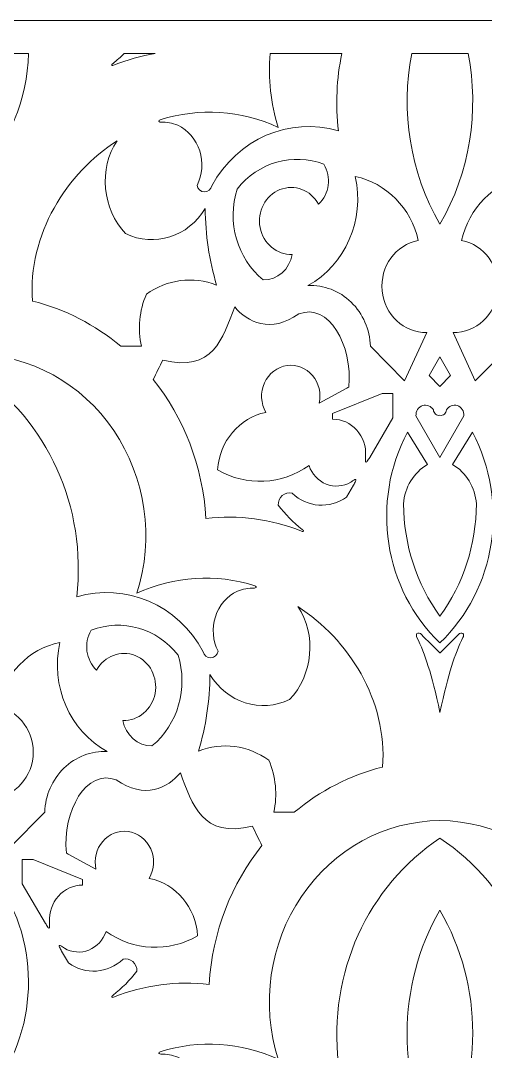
# Model space of a CAD drawing. Header units: centimetres. Extents: x -28.8 to 28.7, y -22.5 to 22.5.
# Drawn here: x 0.8 to 10.65, y 0.65 to 22.5 of the extents above; entities that cross this region are included whole.
import ezdxf

# ---------------------------------------------------------------- set-up
doc = ezdxf.new("R2010")
doc.units = ezdxf.units.CM
doc.header["$MEASUREMENT"] = 0
doc.layers.add('Livello 1', color=7, linetype='Continuous')

msp = doc.modelspace()

# ---------------------------------------------------------------- linework, layer by layer
at = {"layer": 'Livello 1', "color": 2, "lineweight": 9}
msp.add_lwpolyline([(-28.75001, -22.5), (28.74999, -22.5), (28.74999, 22.5), (-28.75001, 22.5), (-28.75001, -22.5)], close=True, dxfattribs=at)
at = {"layer": 'Livello 1', "color": 242, "lineweight": 9}
for points, knots in [([(0.96157, 21.79998), (0.96157, 21.79998), (0.58998, 21.79998), (0.58998, 21.79998), (0.58998, 21.79998), (0.52656, 21.05766), (0.26517, 20.34692), (-0.16689, 19.75188), (-0.16689, 19.75188), (-0.59896, 20.34692), (-0.86035, 21.05766), (-0.92376, 21.79998), (-0.92376, 21.79998), (-0.92376, 21.79998), (-1.29536, 21.79998), (-1.29536, 21.79998), (-1.29536, 21.79998), (-1.27642, 20.8284), (-0.88769, 19.87632), (-0.16689, 19.18837), (-0.16689, 19.18837), (0.5539, 19.87632), (0.94264, 20.82841), (0.96157, 21.79998)], [0, 0, 0, 0, 0.14285714, 0.14285714, 0.14285714, 0.14285714, 0.28571429, 0.28571429, 0.28571429, 0.28571429, 0.42857143, 0.42857143, 0.42857143, 0.42857143, 0.57142857, 0.57142857, 0.57142857, 0.57142857, 0.71428571, 0.71428571, 0.71428571, 0.71428571, 1, 1, 1, 1]), ([(3.65038, 21.79999), (3.65038, 21.79999), (2.98899, 21.79998), (2.98899, 21.79998), (2.98899, 21.79998), (2.91452, 21.72689), (2.83633, 21.65799), (2.75472, 21.59361), (2.75472, 21.59361), (2.7451, 21.58592), (2.73652, 21.57958), (2.72937, 21.56629), (2.72937, 21.56629), (2.72706, 21.56194), (2.72488, 21.55682), (2.72703, 21.554), (2.72703, 21.554), (2.72802, 21.55268), (2.73003, 21.55186), (2.732, 21.55127), (2.732, 21.55127), (2.74432, 21.54747), (2.75585, 21.55173), (2.76683, 21.55604), (2.76683, 21.55604), (3.05344, 21.67013), (3.34961, 21.75169), (3.65038, 21.79999)], [0, 0, 0, 0, 0.125, 0.125, 0.125, 0.125, 0.25, 0.25, 0.25, 0.25, 0.375, 0.375, 0.375, 0.375, 0.5, 0.5, 0.5, 0.5, 0.625, 0.625, 0.625, 0.625, 0.75, 0.75, 0.75, 0.75, 1, 1, 1, 1]), ([(7.60229, 21.8), (7.60229, 21.8), (6.0826, 21.79999), (6.0826, 21.79999), (6.0826, 21.79999), (6.03789, 21.27929), (6.09353, 20.74749), (6.25431, 20.23773), (6.25431, 20.23773), (5.46598, 20.60257), (4.58046, 20.65929), (3.75615, 20.3978), (3.75615, 20.3978), (3.74559, 20.3945), (3.73442, 20.38865), (3.72902, 20.37789), (3.72902, 20.37789), (3.72731, 20.37449), (3.72615, 20.37059), (3.72687, 20.36711), (3.72687, 20.36711), (3.72757, 20.36358), (3.73016, 20.36045), (3.73306, 20.35802), (3.73306, 20.35802), (3.74194, 20.35053), (3.7537, 20.3495), (3.76454, 20.34923), (3.76454, 20.34923), (3.88771, 20.34863), (4.00996, 20.32676), (4.12645, 20.28447), (4.12645, 20.28447), (4.34588, 20.17813), (4.51411, 19.98099), (4.59146, 19.73949), (4.59146, 19.73949), (4.66883, 19.49795), (4.64849, 19.23346), (4.53521, 19.00832), (4.53521, 19.00832), (4.54948, 18.92953), (4.6138, 18.87188), (4.68973, 18.8698), (4.68973, 18.8698), (4.76568, 18.86773), (4.83271, 18.92178), (4.85085, 18.99966), (4.85085, 18.99966), (5.38495, 19.99224), (6.49164, 20.47168), (7.53197, 20.16121), (7.53197, 20.16121), (7.46706, 20.71746), (7.49359, 21.27059), (7.60229, 21.8)], [0, 0, 0, 0, 0.06666667, 0.06666667, 0.06666667, 0.06666667, 0.13333333, 0.13333333, 0.13333333, 0.13333333, 0.2, 0.2, 0.2, 0.2, 0.26666667, 0.26666667, 0.26666667, 0.26666667, 0.33333333, 0.33333333, 0.33333333, 0.33333333, 0.4, 0.4, 0.4, 0.4, 0.46666667, 0.46666667, 0.46666667, 0.46666667, 0.53333333, 0.53333333, 0.53333333, 0.53333333, 0.6, 0.6, 0.6, 0.6, 0.66666667, 0.66666667, 0.66666667, 0.66666667, 0.73333333, 0.73333333, 0.73333333, 0.73333333, 0.8, 0.8, 0.8, 0.8, 0.86666667, 0.86666667, 0.86666667, 0.86666667, 1, 1, 1, 1]), ([(10.28089, 21.79999), (10.28089, 21.79999), (9.08517, 21.79999), (9.08517, 21.79999), (9.08517, 21.79999), (8.84687, 20.57936), (9.04618, 19.2856), (9.68305, 18.1872), (9.68305, 18.1872), (10.3199, 19.28561), (10.51919, 20.57935), (10.28089, 21.79999)], [0, 0, 0, 0, 0.25, 0.25, 0.25, 0.25, 0.5, 0.5, 0.5, 0.5, 1, 1, 1, 1]), ([(4.95013, 16.89183), (4.79308, 17.41748), (4.71135, 17.96496), (4.70763, 18.51614), (4.70763, 18.51614), (4.34988, 17.91822), (3.62893, 17.69121), (3.01946, 17.98455), (3.01946, 17.98455), (2.53013, 18.49794), (2.43686, 19.36709), (2.84395, 19.95516), (2.84395, 19.95516), (1.77424, 19.27497), (0.9421, 17.96159), (1.04782, 16.55584), (1.04782, 16.55584), (1.74096, 16.38311), (2.37797, 16.05072), (2.92043, 15.59599), (2.92043, 15.59599), (2.92043, 15.59599), (3.3548, 15.59679), (3.3548, 15.59679), (3.3548, 15.59679), (3.27383, 15.96674), (3.31121, 16.35457), (3.46112, 16.6997), (3.46112, 16.6997), (3.89776, 17.01724), (4.45393, 17.08897), (4.95013, 16.89183)], [0, 0, 0, 0, 0.11111111, 0.11111111, 0.11111111, 0.11111111, 0.22222222, 0.22222222, 0.22222222, 0.22222222, 0.33333333, 0.33333333, 0.33333333, 0.33333333, 0.44444444, 0.44444444, 0.44444444, 0.44444444, 0.55555556, 0.55555556, 0.55555556, 0.55555556, 0.66666667, 0.66666667, 0.66666667, 0.66666667, 0.77777778, 0.77777778, 0.77777778, 0.77777778, 1, 1, 1, 1]), ([(5.93589, 17.0043), (5.3847, 17.45806), (5.16392, 18.22926), (5.38475, 18.92947), (5.38475, 18.92947), (5.83054, 19.49788), (6.56705, 19.70814), (7.22334, 19.45439), (7.22334, 19.45439), (7.38711, 19.18204), (7.33913, 18.8244), (7.11022, 18.61078), (7.11022, 18.61078), (6.94482, 18.91094), (6.59807, 19.04065), (6.29064, 18.91738), (6.29064, 18.91738), (5.98321, 18.79409), (5.80539, 18.45402), (5.87034, 18.11359), (5.87034, 18.11359), (5.93531, 17.7732), (6.22398, 17.53239), (6.55264, 17.54446), (6.55264, 17.54446), (6.49909, 17.2298), (6.23862, 17.00168), (5.93589, 17.0043)], [0, 0, 0, 0, 0.125, 0.125, 0.125, 0.125, 0.25, 0.25, 0.25, 0.25, 0.375, 0.375, 0.375, 0.375, 0.5, 0.5, 0.5, 0.5, 0.625, 0.625, 0.625, 0.625, 0.75, 0.75, 0.75, 0.75, 1, 1, 1, 1]), ([(9.22409, 17.83942), (8.74421, 17.75146), (8.40985, 17.28749), (8.45746, 16.77564), (8.45746, 16.77564), (8.50502, 16.26377), (8.91842, 15.87735), (9.40532, 15.88957), (9.40532, 15.88957), (9.40532, 15.88957), (8.93439, 14.86114), (8.93439, 14.86114), (8.93439, 14.86114), (8.93439, 14.86114), (8.20995, 15.59677), (8.20995, 15.59677), (8.20995, 15.59677), (8.19749, 15.95362), (8.05037, 16.29035), (7.80137, 16.53196), (7.80137, 16.53196), (7.55237, 16.77356), (7.22221, 16.89993), (6.88446, 16.88296), (6.88446, 16.88296), (7.68027, 17.32114), (8.09388, 18.27301), (7.88951, 19.19585), (7.88951, 19.19585), (8.54734, 19.0583), (9.06876, 18.52831), (9.22409, 17.83942)], [0, 0, 0, 0, 0.11111111, 0.11111111, 0.11111111, 0.11111111, 0.22222222, 0.22222222, 0.22222222, 0.22222222, 0.33333333, 0.33333333, 0.33333333, 0.33333333, 0.44444444, 0.44444444, 0.44444444, 0.44444444, 0.55555556, 0.55555556, 0.55555556, 0.55555556, 0.66666667, 0.66666667, 0.66666667, 0.66666667, 0.77777778, 0.77777778, 0.77777778, 0.77777778, 1, 1, 1, 1]), ([(10.14202, 17.83942), (10.62188, 17.75146), (10.95624, 17.28749), (10.90864, 16.77564), (10.90864, 16.77564), (10.86108, 16.26377), (10.44767, 15.87735), (9.96078, 15.88957), (9.96078, 15.88957), (9.96078, 15.88957), (10.43171, 14.86114), (10.43171, 14.86114), (10.43171, 14.86114), (10.43171, 14.86114), (11.15613, 15.59677), (11.15613, 15.59677), (11.15613, 15.59677), (11.1686, 15.95362), (11.31572, 16.29035), (11.56473, 16.53196), (11.56473, 16.53196), (11.81372, 16.77356), (12.14388, 16.89993), (12.48166, 16.88296), (12.48166, 16.88296), (11.68583, 17.32114), (11.27221, 18.27301), (11.47658, 19.19585), (11.47658, 19.19585), (10.81874, 19.0583), (10.29732, 18.52831), (10.14202, 17.83942)], [0, 0, 0, 0, 0.11111111, 0.11111111, 0.11111111, 0.11111111, 0.22222222, 0.22222222, 0.22222222, 0.22222222, 0.33333333, 0.33333333, 0.33333333, 0.33333333, 0.44444444, 0.44444444, 0.44444444, 0.44444444, 0.55555556, 0.55555556, 0.55555556, 0.55555556, 0.66666667, 0.66666667, 0.66666667, 0.66666667, 0.77777778, 0.77777778, 0.77777778, 0.77777778, 1, 1, 1, 1]), ([(4.72346, 11.9468), (4.65774, 13.07147), (4.24773, 14.08999), (3.60683, 14.89239), (3.60683, 14.89239), (3.67389, 15.0295), (3.74098, 15.16663), (3.80804, 15.30377), (3.80804, 15.30377), (4.87468, 15.03612), (5.07932, 15.76345), (5.33471, 16.43226), (5.33471, 16.43226), (5.59997, 16.11119), (6.09424, 15.86102), (6.6927, 16.2827), (6.6927, 16.2827), (7.32253, 16.53019), (7.83947, 15.62373), (7.75044, 14.73264), (7.75044, 14.73264), (7.73958, 14.72268), (7.72578, 14.71635), (7.712, 14.71001), (7.712, 14.71001), (7.712, 14.71001), (7.12281, 14.3924), (7.12281, 14.3924), (7.12281, 14.3924), (7.16955, 14.60058), (7.11652, 14.81972), (6.98098, 14.97873), (6.98098, 14.97873), (6.84543, 15.13773), (6.64459, 15.21634), (6.44365, 15.18906), (6.44365, 15.18906), (6.23499, 15.16002), (6.05439, 15.02159), (5.96357, 14.82112), (5.96357, 14.82112), (5.87278, 14.62065), (5.88407, 14.3853), (5.99358, 14.19554), (5.99358, 14.19554), (5.42919, 14.08297), (5.00816, 13.58187), (4.96954, 12.9767), (4.96954, 12.9767), (5.58143, 12.62247), (6.32931, 12.65795), (6.90867, 13.0687), (6.90867, 13.0687), (6.97022, 12.88813), (7.10343, 12.74498), (7.27334, 12.67687), (7.27334, 12.67687), (7.44327, 12.60875), (7.63287, 12.62247), (7.79237, 12.71443), (7.79237, 12.71443), (7.81879, 12.73404), (7.8452, 12.75367), (7.87855, 12.77095), (7.87855, 12.77095), (7.88329, 12.77339), (7.88818, 12.7758), (7.89258, 12.77442), (7.89258, 12.77442), (7.89613, 12.77331), (7.89941, 12.7697), (7.90099, 12.76593), (7.90099, 12.76593), (7.90469, 12.75722), (7.89956, 12.74754), (7.89482, 12.73834), (7.89482, 12.73834), (7.87859, 12.70684), (7.86684, 12.68073), (7.8508, 12.65323), (7.8508, 12.65323), (7.8508, 12.65323), (7.70395, 12.40179), (7.70395, 12.40179), (7.70395, 12.40179), (7.34752, 12.1441), (6.87042, 12.17737), (6.54918, 12.48228), (6.54918, 12.48228), (6.47675, 12.50153), (6.39997, 12.4834), (6.34219, 12.43341), (6.34219, 12.43341), (6.28443, 12.38344), (6.2525, 12.30751), (6.25611, 12.22874), (6.25611, 12.22874), (6.40397, 12.03673), (6.5737, 11.86472), (6.7614, 11.71659), (6.7614, 11.71659), (6.77103, 11.70889), (6.7796, 11.70256), (6.78676, 11.68926), (6.78676, 11.68926), (6.78908, 11.6849), (6.79127, 11.67979), (6.78912, 11.67698), (6.78912, 11.67698), (6.78813, 11.67565), (6.78612, 11.67484), (6.78414, 11.67424), (6.78414, 11.67424), (6.77183, 11.67043), (6.76028, 11.67471), (6.74931, 11.679), (6.74931, 11.679), (6.10356, 11.93607), (5.4093, 12.02786), (4.72346, 11.9468)], [0, 0, 0, 0, 0.03225806, 0.03225806, 0.03225806, 0.03225806, 0.06451613, 0.06451613, 0.06451613, 0.06451613, 0.09677419, 0.09677419, 0.09677419, 0.09677419, 0.12903226, 0.12903226, 0.12903226, 0.12903226, 0.16129032, 0.16129032, 0.16129032, 0.16129032, 0.19354839, 0.19354839, 0.19354839, 0.19354839, 0.22580645, 0.22580645, 0.22580645, 0.22580645, 0.25806452, 0.25806452, 0.25806452, 0.25806452, 0.29032258, 0.29032258, 0.29032258, 0.29032258, 0.32258065, 0.32258065, 0.32258065, 0.32258065, 0.35483871, 0.35483871, 0.35483871, 0.35483871, 0.38709677, 0.38709677, 0.38709677, 0.38709677, 0.41935484, 0.41935484, 0.41935484, 0.41935484, 0.4516129, 0.4516129, 0.4516129, 0.4516129, 0.48387097, 0.48387097, 0.48387097, 0.48387097, 0.51612903, 0.51612903, 0.51612903, 0.51612903, 0.5483871, 0.5483871, 0.5483871, 0.5483871, 0.58064516, 0.58064516, 0.58064516, 0.58064516, 0.61290323, 0.61290323, 0.61290323, 0.61290323, 0.64516129, 0.64516129, 0.64516129, 0.64516129, 0.67741935, 0.67741935, 0.67741935, 0.67741935, 0.70967742, 0.70967742, 0.70967742, 0.70967742, 0.74193548, 0.74193548, 0.74193548, 0.74193548, 0.77419355, 0.77419355, 0.77419355, 0.77419355, 0.80645161, 0.80645161, 0.80645161, 0.80645161, 0.83870968, 0.83870968, 0.83870968, 0.83870968, 0.87096774, 0.87096774, 0.87096774, 0.87096774, 0.90322581, 0.90322581, 0.90322581, 0.90322581, 0.93548387, 0.93548387, 0.93548387, 0.93548387, 1, 1, 1, 1]), ([(-4.99909, 9.12268), (-4.46499, 10.11525), (-3.3583, 10.5947), (-2.31798, 10.28421), (-2.31798, 10.28421), (-2.53896, 12.17821), (-1.6999, 14.03571), (-0.1669, 15.04616), (-0.1669, 15.04616), (1.36613, 14.03571), (2.20517, 12.17821), (1.98416, 10.28421), (1.98416, 10.28421), (3.02449, 10.5947), (4.13118, 10.11525), (4.66527, 9.12268), (4.66527, 9.12268), (4.68342, 9.0448), (4.75047, 8.99074), (4.8264, 8.99283), (4.8264, 8.99283), (4.90233, 8.99489), (4.96664, 9.05254), (4.98092, 9.13132), (4.98092, 9.13132), (4.86765, 9.35647), (4.84733, 9.62097), (4.92466, 9.8625), (4.92466, 9.8625), (5.00202, 10.104), (5.17024, 10.30115), (5.38968, 10.40748), (5.38968, 10.40748), (5.50616, 10.44978), (5.62842, 10.47164), (5.75158, 10.47224), (5.75158, 10.47224), (5.76244, 10.47251), (5.77419, 10.47355), (5.78309, 10.48103), (5.78309, 10.48103), (5.78596, 10.48346), (5.78856, 10.48658), (5.78926, 10.49012), (5.78926, 10.49012), (5.78996, 10.49361), (5.78883, 10.4975), (5.7871, 10.50091), (5.7871, 10.50091), (5.7817, 10.51167), (5.77054, 10.51753), (5.75999, 10.52081), (5.75999, 10.52081), (4.93568, 10.78231), (4.05014, 10.72558), (3.26181, 10.36075), (3.26181, 10.36075), (3.63015, 11.52867), (3.44673, 12.81222), (2.76837, 13.81331), (2.76837, 13.81331), (2.09004, 14.81441), (0.99877, 15.41202), (-0.1669, 15.42079), (-0.1669, 15.42079), (-1.33258, 15.41202), (-2.42383, 14.81441), (-3.1022, 13.81331), (-3.1022, 13.81331), (-3.78054, 12.81222), (-3.96399, 11.52867), (-3.59564, 10.36075), (-3.59564, 10.36075), (-4.38396, 10.72558), (-5.26949, 10.78231), (-6.0938, 10.52081), (-6.0938, 10.52081), (-6.10435, 10.51753), (-6.1155, 10.51167), (-6.12091, 10.50091), (-6.12091, 10.50091), (-6.12262, 10.4975), (-6.12376, 10.49361), (-6.12307, 10.49012), (-6.12307, 10.49012), (-6.12237, 10.48658), (-6.11977, 10.48346), (-6.11688, 10.48103), (-6.11688, 10.48103), (-6.10799, 10.47355), (-6.09625, 10.47251), (-6.08539, 10.47224), (-6.08539, 10.47224), (-5.96222, 10.47164), (-5.83995, 10.44978), (-5.7235, 10.40748), (-5.7235, 10.40748), (-5.50406, 10.30115), (-5.33582, 10.104), (-5.25847, 9.8625), (-5.25847, 9.8625), (-5.18112, 9.62097), (-5.20145, 9.35647), (-5.31472, 9.13132), (-5.31472, 9.13132), (-5.30044, 9.05254), (-5.23613, 8.99489), (-5.1602, 8.99283), (-5.1602, 8.99283), (-5.08428, 8.99074), (-5.01723, 9.0448), (-4.99909, 9.12268)], [0, 0, 0, 0, 0.03448276, 0.03448276, 0.03448276, 0.03448276, 0.06896552, 0.06896552, 0.06896552, 0.06896552, 0.10344828, 0.10344828, 0.10344828, 0.10344828, 0.13793103, 0.13793103, 0.13793103, 0.13793103, 0.17241379, 0.17241379, 0.17241379, 0.17241379, 0.20689655, 0.20689655, 0.20689655, 0.20689655, 0.24137931, 0.24137931, 0.24137931, 0.24137931, 0.27586207, 0.27586207, 0.27586207, 0.27586207, 0.31034483, 0.31034483, 0.31034483, 0.31034483, 0.34482759, 0.34482759, 0.34482759, 0.34482759, 0.37931034, 0.37931034, 0.37931034, 0.37931034, 0.4137931, 0.4137931, 0.4137931, 0.4137931, 0.44827586, 0.44827586, 0.44827586, 0.44827586, 0.48275862, 0.48275862, 0.48275862, 0.48275862, 0.51724138, 0.51724138, 0.51724138, 0.51724138, 0.55172414, 0.55172414, 0.55172414, 0.55172414, 0.5862069, 0.5862069, 0.5862069, 0.5862069, 0.62068966, 0.62068966, 0.62068966, 0.62068966, 0.65517241, 0.65517241, 0.65517241, 0.65517241, 0.68965517, 0.68965517, 0.68965517, 0.68965517, 0.72413793, 0.72413793, 0.72413793, 0.72413793, 0.75862069, 0.75862069, 0.75862069, 0.75862069, 0.79310345, 0.79310345, 0.79310345, 0.79310345, 0.82758621, 0.82758621, 0.82758621, 0.82758621, 0.86206897, 0.86206897, 0.86206897, 0.86206897, 0.89655172, 0.89655172, 0.89655172, 0.89655172, 0.93103448, 0.93103448, 0.93103448, 0.93103448, 1, 1, 1, 1]), ([(9.68306, 15.37356), (9.68306, 15.37356), (9.90824, 14.97744), (9.90824, 14.97744), (9.90824, 14.97744), (9.90824, 14.97744), (9.68306, 14.74746), (9.68306, 14.74746), (9.68306, 14.74746), (9.68306, 14.74746), (9.45787, 14.97744), (9.45787, 14.97744), (9.45787, 14.97744), (9.45787, 14.97744), (9.68306, 15.37356), (9.68306, 15.37356)], [0, 0, 0, 0, 0.2, 0.2, 0.2, 0.2, 0.4, 0.4, 0.4, 0.4, 0.6, 0.6, 0.6, 0.6, 1, 1, 1, 1]), ([(7.40878, 14.17253), (7.40878, 14.17253), (8.45561, 14.59797), (8.45561, 14.59797), (8.45561, 14.59797), (8.45561, 14.59797), (8.6844, 14.59797), (8.6844, 14.59797), (8.6844, 14.59797), (8.6844, 14.59797), (8.6844, 14.08056), (8.6844, 14.08056), (8.6844, 14.08056), (8.6844, 14.08056), (8.19417, 13.24118), (8.19417, 13.24118), (8.19417, 13.24118), (8.1781, 13.21366), (8.16126, 13.19088), (8.1419, 13.16143), (8.1419, 13.16143), (8.13625, 13.15282), (8.13035, 13.14363), (8.12133, 13.1432), (8.12133, 13.1432), (8.1174, 13.14301), (8.1129, 13.14448), (8.11037, 13.14735), (8.11037, 13.14735), (8.10722, 13.15087), (8.10708, 13.15655), (8.107, 13.16214), (8.107, 13.16214), (8.10635, 13.20133), (8.10704, 13.23523), (8.10775, 13.26912), (8.10775, 13.26912), (8.11996, 13.47266), (8.05169, 13.67241), (7.91921, 13.82081), (7.91921, 13.82081), (7.78673, 13.9692), (7.6019, 14.05292), (7.40878, 14.05199), (7.40878, 14.05199), (7.40878, 14.05199), (7.40878, 14.17253), (7.40878, 14.17253)], [0, 0, 0, 0, 0.07692308, 0.07692308, 0.07692308, 0.07692308, 0.15384615, 0.15384615, 0.15384615, 0.15384615, 0.23076923, 0.23076923, 0.23076923, 0.23076923, 0.30769231, 0.30769231, 0.30769231, 0.30769231, 0.38461538, 0.38461538, 0.38461538, 0.38461538, 0.46153846, 0.46153846, 0.46153846, 0.46153846, 0.53846154, 0.53846154, 0.53846154, 0.53846154, 0.61538462, 0.61538462, 0.61538462, 0.61538462, 0.69230769, 0.69230769, 0.69230769, 0.69230769, 0.76923077, 0.76923077, 0.76923077, 0.76923077, 0.84615385, 0.84615385, 0.84615385, 0.84615385, 1, 1, 1, 1]), ([(9.68306, 13.24042), (9.68306, 13.24042), (10.19146, 14.12581), (10.19146, 14.12581), (10.19146, 14.12581), (10.19638, 14.22196), (10.139, 14.30945), (10.05198, 14.33838), (10.05198, 14.33838), (9.965, 14.36729), (9.87051, 14.33031), (9.82238, 14.24851), (9.82238, 14.24851), (9.8194, 14.21328), (9.80271, 14.18093), (9.77632, 14.15918), (9.77632, 14.15918), (9.74989, 14.13741), (9.71612, 14.12821), (9.68306, 14.13375), (9.68306, 14.13375), (9.64998, 14.12821), (9.6162, 14.13741), (9.58979, 14.15918), (9.58979, 14.15918), (9.56338, 14.18093), (9.5467, 14.21328), (9.54371, 14.24851), (9.54371, 14.24851), (9.49559, 14.33031), (9.40112, 14.36729), (9.3141, 14.33838), (9.3141, 14.33838), (9.22711, 14.30945), (9.16973, 14.22196), (9.17464, 14.12581), (9.17464, 14.12581), (9.17464, 14.12581), (9.68306, 13.24042), (9.68306, 13.24042)], [0, 0, 0, 0, 0.09090909, 0.09090909, 0.09090909, 0.09090909, 0.18181818, 0.18181818, 0.18181818, 0.18181818, 0.27272727, 0.27272727, 0.27272727, 0.27272727, 0.36363636, 0.36363636, 0.36363636, 0.36363636, 0.45454545, 0.45454545, 0.45454545, 0.45454545, 0.54545455, 0.54545455, 0.54545455, 0.54545455, 0.63636364, 0.63636364, 0.63636364, 0.63636364, 0.72727273, 0.72727273, 0.72727273, 0.72727273, 0.81818182, 0.81818182, 0.81818182, 0.81818182, 1, 1, 1, 1]), ([(10.37032, 13.77345), (11.15741, 12.29934), (10.87196, 10.44607), (9.68306, 9.31136), (9.68306, 9.31136), (8.49415, 10.44607), (8.20871, 12.29934), (8.99578, 13.77345), (8.99578, 13.77345), (8.99578, 13.77345), (9.41914, 13.09204), (9.41914, 13.09204), (9.41914, 13.09204), (9.12553, 12.92258), (8.93404, 12.60674), (8.91111, 12.25422), (8.91111, 12.25422), (8.916, 11.39346), (9.18704, 10.55796), (9.68306, 9.87486), (9.68306, 9.87486), (10.17904, 10.55796), (10.4501, 11.39346), (10.45498, 12.25422), (10.45498, 12.25422), (10.43205, 12.60674), (10.24056, 12.92258), (9.94696, 13.09204), (9.94696, 13.09204), (9.94696, 13.09204), (10.37032, 13.77345), (10.37032, 13.77345)], [0, 0, 0, 0, 0.11111111, 0.11111111, 0.11111111, 0.11111111, 0.22222222, 0.22222222, 0.22222222, 0.22222222, 0.33333333, 0.33333333, 0.33333333, 0.33333333, 0.44444444, 0.44444444, 0.44444444, 0.44444444, 0.55555556, 0.55555556, 0.55555556, 0.55555556, 0.66666667, 0.66666667, 0.66666667, 0.66666667, 0.77777778, 0.77777778, 0.77777778, 0.77777778, 1, 1, 1, 1]), ([(4.56603, 7.01484), (4.72307, 7.54049), (4.80481, 8.08798), (4.80851, 8.63915), (4.80851, 8.63915), (5.16628, 8.04123), (5.88723, 7.81422), (6.49666, 8.10757), (6.49666, 8.10757), (6.98601, 8.62096), (7.07929, 9.4901), (6.67221, 10.07816), (6.67221, 10.07816), (7.74189, 9.39799), (8.57406, 8.08462), (8.46834, 6.67886), (8.46834, 6.67886), (7.77519, 6.50613), (7.13819, 6.17373), (6.59572, 5.719), (6.59572, 5.719), (6.59572, 5.719), (6.16135, 5.71981), (6.16135, 5.71981), (6.16135, 5.71981), (6.24233, 6.08975), (6.20493, 6.47758), (6.05503, 6.82271), (6.05503, 6.82271), (5.61837, 7.14025), (5.06221, 7.21198), (4.56603, 7.01484)], [0, 0, 0, 0, 0.11111111, 0.11111111, 0.11111111, 0.11111111, 0.22222222, 0.22222222, 0.22222222, 0.22222222, 0.33333333, 0.33333333, 0.33333333, 0.33333333, 0.44444444, 0.44444444, 0.44444444, 0.44444444, 0.55555556, 0.55555556, 0.55555556, 0.55555556, 0.66666667, 0.66666667, 0.66666667, 0.66666667, 0.77777778, 0.77777778, 0.77777778, 0.77777778, 1, 1, 1, 1]), ([(3.58025, 7.12731), (4.13145, 7.58108), (4.35222, 8.35227), (4.13139, 9.05248), (4.13139, 9.05248), (3.6856, 9.62089), (2.9491, 9.83116), (2.29281, 9.5774), (2.29281, 9.5774), (2.12905, 9.30506), (2.17698, 8.94741), (2.40593, 8.7338), (2.40593, 8.7338), (2.57131, 9.03394), (2.91807, 9.16367), (3.22551, 9.04038), (3.22551, 9.04038), (3.53293, 8.9171), (3.71074, 8.57703), (3.64577, 8.23662), (3.64577, 8.23662), (3.58083, 7.8962), (3.29216, 7.65541), (2.96352, 7.66748), (2.96352, 7.66748), (3.01704, 7.35282), (3.27752, 7.12468), (3.58025, 7.12731)], [0, 0, 0, 0, 0.125, 0.125, 0.125, 0.125, 0.25, 0.25, 0.25, 0.25, 0.375, 0.375, 0.375, 0.375, 0.5, 0.5, 0.5, 0.5, 0.625, 0.625, 0.625, 0.625, 0.75, 0.75, 0.75, 0.75, 1, 1, 1, 1]), ([(9.68306, 7.83434), (9.86565, 8.68119), (9.99569, 9.06508), (10.17109, 9.42674), (10.17109, 9.42674), (10.18428, 9.45244), (10.18775, 9.49396), (10.16994, 9.51112), (10.16994, 9.51112), (10.14962, 9.53065), (10.09964, 9.51435), (10.0773, 9.49083), (10.0773, 9.49083), (9.94833, 9.35794), (9.82011, 9.22953), (9.68758, 9.10058), (9.68758, 9.10058), (9.68758, 9.10058), (9.67851, 9.10058), (9.67851, 9.10058), (9.67851, 9.10058), (9.54599, 9.22953), (9.41776, 9.35794), (9.28881, 9.49083), (9.28881, 9.49083), (9.26647, 9.51435), (9.21647, 9.53065), (9.19616, 9.51112), (9.19616, 9.51112), (9.17835, 9.49396), (9.18182, 9.45244), (9.19501, 9.42674), (9.19501, 9.42674), (9.3704, 9.06508), (9.50043, 8.68119), (9.68306, 7.83434)], [0, 0, 0, 0, 0.1, 0.1, 0.1, 0.1, 0.2, 0.2, 0.2, 0.2, 0.3, 0.3, 0.3, 0.3, 0.4, 0.4, 0.4, 0.4, 0.5, 0.5, 0.5, 0.5, 0.6, 0.6, 0.6, 0.6, 0.7, 0.7, 0.7, 0.7, 0.8, 0.8, 0.8, 0.8, 1, 1, 1, 1]), ([(0.29206, 7.96243), (0.77195, 7.87446), (1.1063, 7.4105), (1.05871, 6.89866), (1.05871, 6.89866), (1.01114, 6.38679), (0.59774, 6.00036), (0.11084, 6.01258), (0.11084, 6.01258), (0.11084, 6.01258), (0.5818, 4.98416), (0.5818, 4.98416), (0.5818, 4.98416), (0.5818, 4.98416), (1.3062, 5.71979), (1.3062, 5.71979), (1.3062, 5.71979), (1.31867, 6.07663), (1.46579, 6.41335), (1.71478, 6.65498), (1.71478, 6.65498), (1.96379, 6.89658), (2.29394, 7.02295), (2.63171, 7.00597), (2.63171, 7.00597), (1.8359, 7.44416), (1.42229, 8.39601), (1.62667, 9.31886), (1.62667, 9.31886), (0.96882, 9.18132), (0.44738, 8.65133), (0.29206, 7.96243)], [0, 0, 0, 0, 0.11111111, 0.11111111, 0.11111111, 0.11111111, 0.22222222, 0.22222222, 0.22222222, 0.22222222, 0.33333333, 0.33333333, 0.33333333, 0.33333333, 0.44444444, 0.44444444, 0.44444444, 0.44444444, 0.55555556, 0.55555556, 0.55555556, 0.55555556, 0.66666667, 0.66666667, 0.66666667, 0.66666667, 0.77777778, 0.77777778, 0.77777778, 0.77777778, 1, 1, 1, 1]), ([(4.79268, 2.06982), (4.8584, 3.19449), (5.26841, 4.213), (5.90933, 5.0154), (5.90933, 5.0154), (5.84225, 5.15253), (5.77519, 5.28965), (5.7081, 5.42678), (5.7081, 5.42678), (4.64146, 5.15914), (4.43682, 5.88646), (4.18147, 6.55528), (4.18147, 6.55528), (3.91618, 6.23422), (3.4219, 5.98403), (2.82345, 6.40573), (2.82345, 6.40573), (2.19362, 6.65321), (1.67668, 5.74675), (1.76572, 4.85566), (1.76572, 4.85566), (1.77658, 4.84569), (1.79037, 4.83936), (1.80415, 4.83303), (1.80415, 4.83303), (1.80415, 4.83303), (2.39335, 4.51543), (2.39335, 4.51543), (2.39335, 4.51543), (2.34662, 4.7236), (2.39963, 4.94274), (2.53518, 5.10175), (2.53518, 5.10175), (2.67074, 5.26074), (2.87156, 5.33936), (3.07251, 5.31208), (3.07251, 5.31208), (3.28115, 5.28304), (3.46175, 5.14461), (3.55256, 4.94415), (3.55256, 4.94415), (3.64337, 4.74367), (3.63209, 4.50832), (3.52255, 4.31856), (3.52255, 4.31856), (4.08696, 4.20599), (4.50798, 3.70488), (4.54661, 3.09972), (4.54661, 3.09972), (3.9347, 2.74549), (3.18685, 2.78097), (2.60748, 3.19172), (2.60748, 3.19172), (2.54594, 3.01115), (2.41272, 2.868), (2.24281, 2.79988), (2.24281, 2.79988), (2.07289, 2.73178), (1.88329, 2.74549), (1.72378, 2.83745), (1.72378, 2.83745), (1.69736, 2.85705), (1.67095, 2.87669), (1.63761, 2.89396), (1.63761, 2.89396), (1.63287, 2.8964), (1.62799, 2.89883), (1.62358, 2.89744), (1.62358, 2.89744), (1.62002, 2.89633), (1.61675, 2.89272), (1.61515, 2.88895), (1.61515, 2.88895), (1.61147, 2.88024), (1.6166, 2.87057), (1.62133, 2.86136), (1.62133, 2.86136), (1.63757, 2.82986), (1.64931, 2.80375), (1.66536, 2.77624), (1.66536, 2.77624), (1.66536, 2.77624), (1.81221, 2.52481), (1.81221, 2.52481), (1.81221, 2.52481), (2.16861, 2.26713), (2.64573, 2.30038), (2.96698, 2.6053), (2.96698, 2.6053), (3.0394, 2.62455), (3.11617, 2.60643), (3.17394, 2.55643), (3.17394, 2.55643), (3.23174, 2.50645), (3.26365, 2.43052), (3.26003, 2.35175), (3.26003, 2.35175), (3.11217, 2.15976), (2.94247, 1.98774), (2.75473, 1.83961), (2.75473, 1.83961), (2.74512, 1.8319), (2.73654, 1.82558), (2.7294, 1.81228), (2.7294, 1.81228), (2.72708, 1.80793), (2.72488, 1.80282), (2.72704, 1.8), (2.72704, 1.8), (2.72802, 1.79867), (2.73004, 1.79786), (2.73201, 1.79726), (2.73201, 1.79726), (2.74432, 1.79346), (2.75587, 1.79773), (2.76684, 1.80202), (2.76684, 1.80202), (3.41259, 2.0591), (4.10686, 2.15088), (4.79268, 2.06982)], [0, 0, 0, 0, 0.03225806, 0.03225806, 0.03225806, 0.03225806, 0.06451613, 0.06451613, 0.06451613, 0.06451613, 0.09677419, 0.09677419, 0.09677419, 0.09677419, 0.12903226, 0.12903226, 0.12903226, 0.12903226, 0.16129032, 0.16129032, 0.16129032, 0.16129032, 0.19354839, 0.19354839, 0.19354839, 0.19354839, 0.22580645, 0.22580645, 0.22580645, 0.22580645, 0.25806452, 0.25806452, 0.25806452, 0.25806452, 0.29032258, 0.29032258, 0.29032258, 0.29032258, 0.32258065, 0.32258065, 0.32258065, 0.32258065, 0.35483871, 0.35483871, 0.35483871, 0.35483871, 0.38709677, 0.38709677, 0.38709677, 0.38709677, 0.41935484, 0.41935484, 0.41935484, 0.41935484, 0.4516129, 0.4516129, 0.4516129, 0.4516129, 0.48387097, 0.48387097, 0.48387097, 0.48387097, 0.51612903, 0.51612903, 0.51612903, 0.51612903, 0.5483871, 0.5483871, 0.5483871, 0.5483871, 0.58064516, 0.58064516, 0.58064516, 0.58064516, 0.61290323, 0.61290323, 0.61290323, 0.61290323, 0.64516129, 0.64516129, 0.64516129, 0.64516129, 0.67741935, 0.67741935, 0.67741935, 0.67741935, 0.70967742, 0.70967742, 0.70967742, 0.70967742, 0.74193548, 0.74193548, 0.74193548, 0.74193548, 0.77419355, 0.77419355, 0.77419355, 0.77419355, 0.80645161, 0.80645161, 0.80645161, 0.80645161, 0.83870968, 0.83870968, 0.83870968, 0.83870968, 0.87096774, 0.87096774, 0.87096774, 0.87096774, 0.90322581, 0.90322581, 0.90322581, 0.90322581, 0.93548387, 0.93548387, 0.93548387, 0.93548387, 1, 1, 1, 1]), ([(4.85088, -0.75432), (5.38498, 0.23825), (6.49166, 0.71769), (7.532, 0.40721), (7.532, 0.40721), (7.31099, 2.30121), (8.15007, 4.15869), (9.68308, 5.16916), (9.68308, 5.16916), (11.21608, 4.15869), (12.05513, 2.30121), (11.83411, 0.40721), (11.83411, 0.40721), (12.87444, 0.71769), (13.98111, 0.23825), (14.51526, -0.75432), (14.51526, -0.75432), (14.53339, -0.83221), (14.60042, -0.88627), (14.67636, -0.88418), (14.67636, -0.88418), (14.75229, -0.88212), (14.81659, -0.82445), (14.83087, -0.74568), (14.83087, -0.74568), (14.71763, -0.52053), (14.69728, -0.25602), (14.77463, -0.01452), (14.77463, -0.01452), (14.85197, 0.227), (15.02021, 0.42413), (15.23965, 0.53047), (15.23965, 0.53047), (15.35612, 0.57277), (15.47838, 0.59463), (15.60154, 0.59523), (15.60154, 0.59523), (15.61238, 0.59551), (15.62414, 0.59655), (15.63303, 0.60402), (15.63303, 0.60402), (15.63593, 0.60646), (15.63851, 0.60957), (15.63921, 0.61311), (15.63921, 0.61311), (15.63992, 0.6166), (15.6388, 0.6205), (15.63707, 0.6239), (15.63707, 0.6239), (15.63166, 0.63467), (15.62051, 0.64052), (15.60995, 0.64381), (15.60995, 0.64381), (14.78562, 0.9053), (13.90011, 0.84858), (13.11179, 0.48375), (13.11179, 0.48375), (13.48012, 1.65167), (13.29669, 2.93522), (12.61833, 3.93631), (12.61833, 3.93631), (11.94, 4.93741), (10.84875, 5.53502), (9.68307, 5.54379), (9.68307, 5.54379), (8.51738, 5.53502), (7.42613, 4.93741), (6.74777, 3.93631), (6.74777, 3.93631), (6.06943, 2.93522), (5.88599, 1.65167), (6.25434, 0.48375), (6.25434, 0.48375), (5.46602, 0.84858), (4.58048, 0.9053), (3.75617, 0.64381), (3.75617, 0.64381), (3.74562, 0.64052), (3.73446, 0.63467), (3.72905, 0.6239), (3.72905, 0.6239), (3.72734, 0.6205), (3.72618, 0.6166), (3.7269, 0.61311), (3.7269, 0.61311), (3.7276, 0.60957), (3.73019, 0.60646), (3.73308, 0.60402), (3.73308, 0.60402), (3.74196, 0.59655), (3.75372, 0.59551), (3.76456, 0.59523), (3.76456, 0.59523), (3.88773, 0.59463), (4.00999, 0.57277), (4.12648, 0.53047), (4.12648, 0.53047), (4.34591, 0.42413), (4.51413, 0.227), (4.59149, -0.01452), (4.59149, -0.01452), (4.66885, -0.25602), (4.64853, -0.52053), (4.53524, -0.74568), (4.53524, -0.74568), (4.54952, -0.82445), (4.61382, -0.88212), (4.68975, -0.88418), (4.68975, -0.88418), (4.76569, -0.88627), (4.83273, -0.83221), (4.85088, -0.75432)], [0, 0, 0, 0, 0.03448276, 0.03448276, 0.03448276, 0.03448276, 0.06896552, 0.06896552, 0.06896552, 0.06896552, 0.10344828, 0.10344828, 0.10344828, 0.10344828, 0.13793103, 0.13793103, 0.13793103, 0.13793103, 0.17241379, 0.17241379, 0.17241379, 0.17241379, 0.20689655, 0.20689655, 0.20689655, 0.20689655, 0.24137931, 0.24137931, 0.24137931, 0.24137931, 0.27586207, 0.27586207, 0.27586207, 0.27586207, 0.31034483, 0.31034483, 0.31034483, 0.31034483, 0.34482759, 0.34482759, 0.34482759, 0.34482759, 0.37931034, 0.37931034, 0.37931034, 0.37931034, 0.4137931, 0.4137931, 0.4137931, 0.4137931, 0.44827586, 0.44827586, 0.44827586, 0.44827586, 0.48275862, 0.48275862, 0.48275862, 0.48275862, 0.51724138, 0.51724138, 0.51724138, 0.51724138, 0.55172414, 0.55172414, 0.55172414, 0.55172414, 0.5862069, 0.5862069, 0.5862069, 0.5862069, 0.62068966, 0.62068966, 0.62068966, 0.62068966, 0.65517241, 0.65517241, 0.65517241, 0.65517241, 0.68965517, 0.68965517, 0.68965517, 0.68965517, 0.72413793, 0.72413793, 0.72413793, 0.72413793, 0.75862069, 0.75862069, 0.75862069, 0.75862069, 0.79310345, 0.79310345, 0.79310345, 0.79310345, 0.82758621, 0.82758621, 0.82758621, 0.82758621, 0.86206897, 0.86206897, 0.86206897, 0.86206897, 0.89655172, 0.89655172, 0.89655172, 0.89655172, 0.93103448, 0.93103448, 0.93103448, 0.93103448, 1, 1, 1, 1]), ([(2.10737, 4.29555), (2.10737, 4.29555), (1.06054, 4.72099), (1.06054, 4.72099), (1.06054, 4.72099), (1.06054, 4.72099), (0.83178, 4.72099), (0.83178, 4.72099), (0.83178, 4.72099), (0.83178, 4.72099), (0.83178, 4.20357), (0.83178, 4.20357), (0.83178, 4.20357), (0.83178, 4.20357), (1.32201, 3.3642), (1.32201, 3.3642), (1.32201, 3.3642), (1.33809, 3.33667), (1.35492, 3.31389), (1.37426, 3.28444), (1.37426, 3.28444), (1.37993, 3.27583), (1.3858, 3.26664), (1.39482, 3.26621), (1.39482, 3.26621), (1.39875, 3.26602), (1.40326, 3.26749), (1.40581, 3.27036), (1.40581, 3.27036), (1.40895, 3.27389), (1.40908, 3.27957), (1.40916, 3.28515), (1.40916, 3.28515), (1.4098, 3.32435), (1.40912, 3.35824), (1.40843, 3.39214), (1.40843, 3.39214), (1.39621, 3.59566), (1.46447, 3.79542), (1.59695, 3.94381), (1.59695, 3.94381), (1.72944, 4.0922), (1.91424, 4.17593), (2.10737, 4.17502), (2.10737, 4.17502), (2.10737, 4.17502), (2.10737, 4.29555), (2.10737, 4.29555)], [0, 0, 0, 0, 0.07692308, 0.07692308, 0.07692308, 0.07692308, 0.15384615, 0.15384615, 0.15384615, 0.15384615, 0.23076923, 0.23076923, 0.23076923, 0.23076923, 0.30769231, 0.30769231, 0.30769231, 0.30769231, 0.38461538, 0.38461538, 0.38461538, 0.38461538, 0.46153846, 0.46153846, 0.46153846, 0.46153846, 0.53846154, 0.53846154, 0.53846154, 0.53846154, 0.61538462, 0.61538462, 0.61538462, 0.61538462, 0.69230769, 0.69230769, 0.69230769, 0.69230769, 0.76923077, 0.76923077, 0.76923077, 0.76923077, 0.84615385, 0.84615385, 0.84615385, 0.84615385, 1, 1, 1, 1]), ([(0.52039, 3.89646), (1.30746, 2.42235), (1.02202, 0.56908), (-0.16689, -0.56563), (-0.16689, -0.56563), (-1.35577, 0.56908), (-1.64124, 2.42235), (-0.85415, 3.89646), (-0.85415, 3.89646), (-0.85415, 3.89646), (-0.43079, 3.21504), (-0.43079, 3.21504), (-0.43079, 3.21504), (-0.72441, 3.04559), (-0.91591, 2.72975), (-0.93882, 2.37724), (-0.93882, 2.37724), (-0.93394, 1.51648), (-0.66287, 0.68097), (-0.16689, -0.00214), (-0.16689, -0.00214), (0.32911, 0.68097), (0.60017, 1.51648), (0.60506, 2.37724), (0.60506, 2.37724), (0.58213, 2.72975), (0.39063, 3.04559), (0.09703, 3.21504), (0.09703, 3.21504), (0.09703, 3.21504), (0.52039, 3.89646), (0.52039, 3.89646)], [0, 0, 0, 0, 0.11111111, 0.11111111, 0.11111111, 0.11111111, 0.22222222, 0.22222222, 0.22222222, 0.22222222, 0.33333333, 0.33333333, 0.33333333, 0.33333333, 0.44444444, 0.44444444, 0.44444444, 0.44444444, 0.55555556, 0.55555556, 0.55555556, 0.55555556, 0.66666667, 0.66666667, 0.66666667, 0.66666667, 0.77777778, 0.77777778, 0.77777778, 0.77777778, 1, 1, 1, 1]), ([(9.68308, -1.56678), (10.61001, 0.03185), (10.61001, 2.04427), (9.68308, 3.64291), (9.68308, 3.64291), (8.75615, 2.04427), (8.75615, 0.03185), (9.68308, -1.56678)], [0, 0, 0, 0, 0.33333333, 0.33333333, 0.33333333, 0.33333333, 1, 1, 1, 1])]:
    msp.add_open_spline(points, degree=3, knots=knots, dxfattribs=at)

doc.saveas('drawing.dxf')
